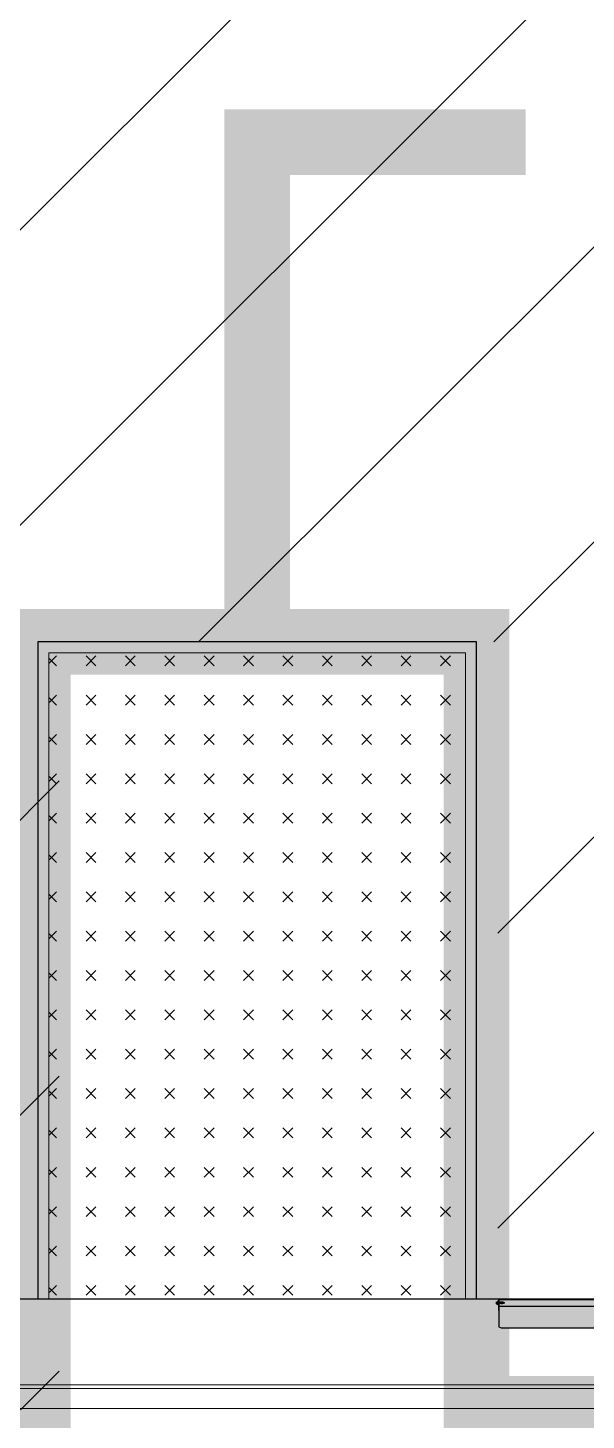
# Model space of a CAD drawing. Header units: millimetres. Extents: x 4739419 to 5837985, y 2291271 to 3446271.
# Drawn here: x 4947566 to 4950112, y 2454838 to 2461194 of the extents above; entities that cross this region are included whole.
import ezdxf

# ---------------------------------------------------------------- set-up
doc = ezdxf.new("R2010")
doc.units = ezdxf.units.MM
doc.layers.get('0').update_dxf_attribs({"color": 255})
for name, color, linetype in [('HEB-Angle joint', 1, 'Continuous'), ('HEB-Area(PC Topping)', 3, 'Continuous'), ('XR-평면도$0$A-ELEV-PATT', 9, 'Continuous'), ('XR-평면도$0$FUR', 9, 'Continuous')]:
    doc.layers.add(name, color=color, linetype=linetype)
for name, color, linetype, lineweight in [('XR-평면도$0$A-CNTL', 9, 'Continuous', 15), ('XR-평면도$0$A-ELEV-LIN2', 9, 'Continuous', 25), ('XR-평면도$0$A-ELEV-LIN3', 9, 'Continuous', 18)]:
    doc.layers.add(name, color=color, linetype=linetype, lineweight=lineweight)

# ---------------------------------------------------------------- blocks, each defined once
blk = doc.blocks.new('XR-평면도$0$중심선(210216)')
at = {"layer": 'XR-평면도$0$A-CNTL', "ltscale": 300}
blk.add_lwpolyline([(-10000, 119000), (186000, 119000)], dxfattribs=at)
blk = doc.blocks.new('XR-평면도$0$DOCK LEVELER')
at = {"layer": 'XR-평면도$0$A-ELEV-PATT'}
h = blk.add_hatch(dxfattribs=at)
h.set_pattern_fill('CROSS', color=256, scale=20, angle=45, style=0)
h.set_pattern_definition([(45, (-351777.25, -177961.83), (1e-14, 179.605122), [63.5, -190.5]), (135, (-351732.35, -177961.83), (-179.605122, 1e-14), [63.5, -190.5])])
h.paths.add_polyline_path([(-950, 2950), (-950, 0), (950, 0), (950, 2950)])
at = {"layer": 'XR-평면도$0$A-ELEV-LIN3'}
for p, q in [((-950, 0), (-950, 2950)), ((-950, 2950), (950, 2950)), ((950, 2950), (950, 0))]:
    blk.add_line(p, q, dxfattribs=at)
blk.add_lwpolyline([(1000, 0), (-1000, 0), (-1000, 3000), (1000, 3000)], close=True, dxfattribs=at)
blk = doc.blocks.new('XR-평면도$0$스크린+범퍼_기준층(도크레밸러)')
at = {"layer": 'XR-평면도$0$A-ELEV-PATT', "ltscale": 0.002}
h = blk.add_hatch(dxfattribs=at)
h.set_pattern_fill('AR-HBONE', color=256, scale=0.1, angle=450, style=0)
h.set_pattern_definition([(135, (-50954683.464, -21380461.164), (-14.3684097937, 2e-14), [30.48, -10.16]), (225, (-50954690.648, -21380453.98), (-14.3684097937, 2e-14), [30.48, -10.16])])
h.paths.add_polyline_path([(32, -6602), (2, -6602), (2, -10398), (32, -10398)])
h = blk.add_hatch(dxfattribs=at)
h.set_pattern_fill('AR-SAND', color=256, angle=450, style=0)
h.set_pattern_definition([(127.5, (-50954928.292, -21381394.81), (-48.941323733, -1.600031296), [0, -38.608, 0, -43.18, 0, -41.275]), (97.5, (-50954928.29, -21381394.81), (-71.68251006, 44.95232831), [0, -20.828, 0, -34.798, 0, -13.335]), (57.5, (-50954928.292, -21381426.05), (-0.143718468, 79.099237024), [0, -12.7, 0, -45.72, 0, -59.69]), (47.5, (-50954928.29, -21381426.05), (-22.292932326, 76.35564525), [0, -6.35, 0, -29.972, 0, -34.29])])
edge = h.paths.add_edge_path()
edge.add_line((123.7, -6602), (32, -6602))
edge.add_line((32, -6602), (32, -10398))
edge.add_line((32, -10398), (123.7, -10398))
edge.add_arc((123.7, -10389.7), 8.33, 270, 360)
edge.add_line((132, -10389.7), (132, -6610.3))
edge.add_arc((123.7, -6610.3), 8.33, 360, 450)
at = {"layer": 'XR-평면도$0$A-ELEV-LIN3'}
blk.add_line((0, -6600), (0, -10400), dxfattribs=at)
at = {"layer": 'XR-평면도$0$A-ELEV-LIN3', "linetype": 'Continuous'}
blk.add_lwpolyline([(408.8, -619.5), (408.8, -10380.5), (391.3, -10380.5), (391.3, -619.5)], dxfattribs=at)
at = {"layer": 'XR-평면도$0$A-ELEV-PATT'}
for p, q in [((2, -6602), (123.7, -6602)), ((12.4, -6592.5), (12.4, -6596.2)), ((22.9, -6596.2), (12.4, -6596.2)), ((21.8, -6604.2), (13.5, -6600.8)), ((21.8, -6604.2), (13.5, -6600.8)), ((21.8, -6606.1), (13.5, -6602.6)), ((21.8, -6606.1), (13.5, -6602.6)), ((21.8, -6607.9), (13.5, -6604.5)), ((21.8, -6607.9), (13.5, -6604.5)), ((21.8, -6609.7), (13.5, -6606.3)), ((21.8, -6609.7), (13.5, -6606.3)), ((21.8, -6611.6), (13.5, -6608.1)), ((21.8, -6611.6), (13.5, -6608.1)), ((21.8, -6613.4), (13.5, -6610)), ((21.8, -6613.4), (13.5, -6610)), ((21.8, -6592), (13.6, -6592)), ((14.5, -6600.8), (14.5, -6600)), ((14.5, -6602.6), (14.5, -6601.6)), ((14.5, -6604.5), (14.5, -6603.5)), ((14.5, -6606.3), (14.5, -6605.3)), ((14.5, -6608.1), (14.5, -6607.1)), ((14.5, -6610), (14.5, -6609)), ((15, -6592.5), (15, -6596.2)), ((21.8, -6602.4), (15.9, -6600)), ((20.4, -6592.5), (20.4, -6596.2)), ((20.8, -6601.6), (20.8, -6600)), ((20.8, -6603.4), (20.8, -6602.4)), ((20.8, -6605.3), (20.8, -6604.2)), ((20.8, -6607.1), (20.8, -6606.1)), ((20.8, -6608.9), (20.8, -6607.9)), ((20.8, -6610.8), (20.8, -6609.7)), ((22.9, -6592.5), (22.9, -6596.2)), ((32, -6602), (32, -10398)), ((21.8, -6615.2), (13.5, -6611.8)), ((21.8, -6615.2), (13.5, -6611.8)), ((21.8, -6617.1), (13.5, -6613.6)), ((21.8, -6617.1), (13.5, -6613.6)), ((21.8, -6618.9), (13.5, -6615.5)), ((21.8, -6618.9), (13.5, -6615.5)), ((16.6, -6618.6), (13.5, -6617.3)), ((16.6, -6618.6), (13.5, -6617.3)), ((14.5, -6611.8), (14.5, -6610.8)), ((14.5, -6613.6), (14.5, -6612.6)), ((14.5, -6615.5), (14.5, -6614.5)), ((14.5, -6617.3), (14.5, -6616.3)), ((14.5, -6622.4), (14.5, -6618.1)), ((20.8, -6612.6), (20.8, -6611.6)), ((20.8, -6614.4), (20.8, -6613.4)), ((20.8, -6616.3), (20.8, -6615.2)), ((20.8, -6618.1), (20.8, -6617.1)), ((20.8, -6622.4), (20.8, -6618.9)), ((132, -6610.3), (132, -10389.7))]:
    blk.add_line(p, q, dxfattribs=at)
at = {"layer": 'XR-평면도$0$A-ELEV-PATT', "ltscale": 0.002}
blk.add_lwpolyline([(52, -10398), (52, -10400), (0, -10400), (0, -6600), (52, -6600), (52, -6602), (2, -6602), (2, -10398)], close=True, dxfattribs=at)
at = {"layer": 'XR-평면도$0$A-ELEV-PATT'}
for points in [[(32, -6602), (2, -6602), (2, -10398), (32, -10398)], [(14.5, -6600.4), (13.5, -6600.8), (14.5, -6600)], [(14.5, -6602.2), (13.5, -6602.6), (14.5, -6601.8)], [(14.5, -6604.1), (13.5, -6604.5), (14.5, -6603.7)], [(14.5, -6605.9), (13.5, -6606.3), (14.5, -6605.5)], [(14.5, -6607.7), (13.5, -6608.1), (14.5, -6607.3)], [(14.5, -6609.6), (13.5, -6610), (14.5, -6609.2)], [(15.1, -6600), (20.8, -6602.4), (21.8, -6602.4), (20.8, -6601.6), (17, -6600)], [(20.8, -6602.8), (21.8, -6602.4), (20.8, -6603.2)], [(20.8, -6604.6), (21.8, -6604.2), (20.8, -6605)], [(20.8, -6604.6), (21.8, -6604.2), (20.8, -6605)], [(20.8, -6606.5), (21.8, -6606.1), (20.8, -6606.9)], [(20.8, -6606.5), (21.8, -6606.1), (20.8, -6606.9)], [(20.8, -6608.3), (21.8, -6607.9), (20.8, -6608.7)], [(20.8, -6608.3), (21.8, -6607.9), (20.8, -6608.7)], [(20.8, -6610.1), (21.8, -6609.7), (20.8, -6610.5)], [(20.8, -6610.1), (21.8, -6609.7), (20.8, -6610.5)], [(14.5, -6611.4), (13.5, -6611.8), (14.5, -6611)], [(14.5, -6613.2), (13.5, -6613.6), (14.5, -6612.8)], [(14.5, -6615.1), (13.5, -6615.5), (14.5, -6614.7)], [(14.5, -6616.9), (13.5, -6617.3), (14.5, -6616.5)], [(20.8, -6620.3), (16.6, -6618.5), (14.5, -6619.7), (17, -6622.2), (17.7, -6627.2)], [(14.5, -6622.4), (17.7, -6627.2), (20.8, -6622.4)], [(20.8, -6612), (21.8, -6611.6), (20.8, -6612.4)], [(20.8, -6612), (21.8, -6611.6), (20.8, -6612.4)], [(20.8, -6613.8), (21.8, -6613.4), (20.8, -6614.2)], [(20.8, -6613.8), (21.8, -6613.4), (20.8, -6614.2)], [(20.8, -6615.6), (21.8, -6615.2), (20.8, -6616)], [(20.8, -6615.6), (21.8, -6615.2), (20.8, -6616)], [(20.8, -6617.5), (21.8, -6617.1), (20.8, -6617.9)], [(20.8, -6617.5), (21.8, -6617.1), (20.8, -6617.9)], [(20.8, -6619.3), (21.8, -6618.9), (20.8, -6619.7)], [(20.8, -6619.3), (21.8, -6618.9), (20.8, -6619.7)]]:
    blk.add_lwpolyline(points, dxfattribs=at)
for points in [[(13.4, -6596.2), (22, -6596.2), (26.7, -6599.2), (8.7, -6599.2)], [(8.7, -6599.2), (26.7, -6599.2), (26.7, -6600), (8.7, -6600)], [(13.5, -6600.8), (14.5, -6601.6), (20.8, -6604.2), (21.8, -6604.2), (20.8, -6603.4), (14.5, -6600.8)], [(13.5, -6602.6), (14.5, -6603.5), (20.8, -6606.1), (21.8, -6606.1), (20.8, -6605.3), (14.5, -6602.6)], [(13.5, -6604.5), (14.5, -6605.3), (20.8, -6607.9), (21.8, -6607.9), (20.8, -6607.1), (14.5, -6604.5)], [(13.5, -6606.3), (14.5, -6607.1), (20.8, -6609.7), (21.8, -6609.7), (20.8, -6608.9), (14.5, -6606.3)], [(13.5, -6608.1), (14.5, -6609), (20.8, -6611.6), (21.8, -6611.6), (20.8, -6610.8), (14.5, -6608.1)], [(13.5, -6610), (14.5, -6610.8), (20.8, -6613.4), (21.8, -6613.4), (20.8, -6612.6), (14.5, -6610)], [(13.5, -6611.8), (14.5, -6612.6), (20.8, -6615.2), (21.8, -6615.2), (20.8, -6614.4), (14.5, -6611.8)], [(13.5, -6613.6), (14.5, -6614.5), (20.8, -6617.1), (21.8, -6617.1), (20.8, -6616.3), (14.5, -6613.6)], [(13.5, -6615.5), (14.5, -6616.3), (20.8, -6618.9), (21.8, -6618.9), (20.8, -6618.1), (14.5, -6615.5)], [(13.5, -6617.3), (14.5, -6618.1), (15.6, -6618.6), (16.6, -6618.6), (15.6, -6617.7), (14.5, -6617.3)]]:
    blk.add_lwpolyline(points, close=True, dxfattribs=at)
for centre, radius, start, end in [((13.7, -6593.9), 1.86, 46.9662, 133.0338), ((17.7, -6599.6), 7.61, 69.11949, 110.88051), ((21.7, -6593.9), 1.86, 46.9662, 133.0338), ((123.7, -6610.3), 8.33, 0, 90)]:
    blk.add_arc(centre, radius, start, end, dxfattribs=at)

msp = doc.modelspace()

# ---------------------------------------------------------------- hatches: boundary and pattern name
at = {"layer": 'HEB-Area(PC Topping)'}
h = msp.add_hatch(dxfattribs=at)
h.set_pattern_fill('ANSI31', color=256, scale=300)
h.set_pattern_definition([(45, (-566477.5, 0), (-673.51921, 673.51921), [])])
h.paths.add_polyline_path([(4932208.8, 2488391.2), (4932208.8, 2491231.7), (4970731.5, 2491257.7), (4970731.5, 2454889.2), (4949708.8, 2454889.2), (4949708.8, 2458391.2), (4947708.8, 2458391.2), (4947708.8, 2454885.2), (4943208.8, 2454885.2), (4943208.8, 2488391.2)])
h.paths.add_polyline_path([(4909558.8, 2488060.8), (4909558.8, 2454891.2), (4932208.8, 2454891.2), (4932208.8, 2488060.8)])

# ---------------------------------------------------------------- linework, layer by layer
at = {"const_width": 300}
msp.add_lwpolyline([(4948611.8, 2458341.2), (4948611.8, 2460672.4), (4949836.8, 2460672.4)], dxfattribs=at)
at = {"layer": 'HEB-Angle joint', "const_width": 300}
msp.add_lwpolyline([(4970634.5, 2491231.7), (4970634.5, 2454889.2), (4949611.8, 2454889.2), (4949611.8, 2458391.2), (4947611.8, 2458391.2), (4947611.8, 2454885.2), (4943111.8, 2454885.2), (4943111.8, 2488391.2), (4932111.8, 2488391.2), (4932111.8, 2491231.7), (4970634.5, 2491257.7)], dxfattribs=at)
at = {"layer": 'HEB-Area(PC Topping)'}
msp.add_lwpolyline([(4976661.8, 2455391.2), (4949611.8, 2455391.2), (4949611.8, 2458391.2), (4947611.8, 2458391.2), (4947611.8, 2455391.2), (4920561.8, 2455391.2), (4920561.8, 2454891.2), (4909511.8, 2454891.2), (4909511.8, 2522091.2), (4914511.8, 2522091.2), (4914511.8, 2532391.2), (4914511.8, 2532991.2), (5037711.8, 2532991.2)], dxfattribs=at)
at = {"layer": 'XR-평면도$0$A-ELEV-LIN2'}
msp.add_line((4953561.8, 2455391.2), (4943661.8, 2455391.2), dxfattribs=at)
msp.add_line((4953561.8, 2455391.2), (4943661.8, 2455391.2), dxfattribs=at)
msp.add_line((4953561.8, 2455391.2), (4943661.8, 2455391.2), dxfattribs=at)
at = {"layer": 'XR-평면도$0$A-ELEV-LIN3'}
for points in [[(4906711.8, 2442991.2), (4906711.8, 2441591.2), (4908111.8, 2441591.2), (4908111.8, 2442491.2), (4920561.8, 2442491.2), (4920561.8, 2441891.2), (4921661.8, 2441891.2), (4921661.8, 2443391.2), (4920561.8, 2443391.2), (4920561.8, 2454891.2), (4976661.8, 2454891.2), (4976661.8, 2443391.2), (4975561.8, 2443391.2), (4975561.8, 2441891.2), (4976661.8, 2441891.2), (4976661.8, 2442491.2), (4986561.8, 2442491.2)], [(4906711.8, 2442991.2), (4906711.8, 2441591.2), (4908111.8, 2441591.2), (4908111.8, 2442491.2), (4920561.8, 2442491.2), (4920561.8, 2441891.2), (4921661.8, 2441891.2), (4921661.8, 2443391.2), (4920561.8, 2443391.2), (4920561.8, 2454891.2), (4976661.8, 2454891.2)], [(4906711.8, 2442991.2), (4906711.8, 2441591.2), (4908111.8, 2441591.2), (4908111.8, 2442491.2), (4920561.8, 2442491.2), (4920561.8, 2441891.2), (4921661.8, 2441891.2), (4921661.8, 2443391.2), (4920561.8, 2443391.2), (4920561.8, 2454891.2), (4976661.8, 2454891.2)]]:
    msp.add_lwpolyline(points, dxfattribs=at)

# ---------------------------------------------------------------- block references
at = {"xscale": -1, "rotation": 90}
msp.add_blockref('XR-평면도$0$스크린+범퍼_기준층(도크레밸러)', (4943111.8, 2455391.2), dxfattribs=at)
msp.add_blockref('XR-평면도$0$스크린+범퍼_기준층(도크레밸러)', (4943111.8, 2455391.2), dxfattribs=at)
msp.add_blockref('XR-평면도$0$스크린+범퍼_기준층(도크레밸러)', (4943111.8, 2455391.2), dxfattribs=at)
at = {"layer": 'XR-평면도$0$A-CNTL'}
msp.add_blockref('XR-평면도$0$중심선(210216)', (4866111.8, 2336391.2), dxfattribs=at)
at = {"layer": 'XR-평면도$0$FUR'}
msp.add_blockref('XR-평면도$0$DOCK LEVELER', (4948611.8, 2455391.2), dxfattribs=at)
msp.add_blockref('XR-평면도$0$DOCK LEVELER', (4948611.8, 2455391.2), dxfattribs=at)
msp.add_blockref('XR-평면도$0$DOCK LEVELER', (4948611.8, 2455391.2), dxfattribs=at)
msp.add_blockref('XR-평면도$0$DOCK LEVELER', (4948611.8, 2455391.2), dxfattribs=at)
msp.add_blockref('XR-평면도$0$DOCK LEVELER', (4948611.8, 2455391.2), dxfattribs=at)
msp.add_blockref('XR-평면도$0$DOCK LEVELER', (4948611.8, 2455391.2), dxfattribs=at)

doc.saveas('drawing.dxf')
